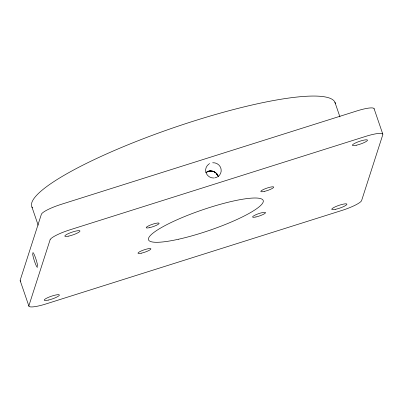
<?xml version="1.0" encoding="UTF-8"?>
<svg xmlns="http://www.w3.org/2000/svg" width="403" height="403" viewBox="0 0 403 403"><rect width="100%" height="100%" fill="white"/><g stroke="black" fill="none" stroke-linecap="round" stroke-linejoin="round"><path stroke-width="0.6" d="M205.747 172.68L208.835 171.169M206.366 172.227C210.578 169.26 217 171.733 218.275 176.635L216.613 173.622L217.877 175.557L216.613 173.622L217.519 174.872M209.338 163.794L209.676 163.608M217.152 177.134L214.587 177.945M207.731 171.517L208.094 171.386M209.983 170.988L210.759 170.958L208.462 171.27L210.759 170.958L213.061 171.33M208.462 171.27L210.759 170.958M213.429 171.456L211.535 171.008L213.792 171.602M215.776 172.816L214.144 171.764L216.346 173.34M214.829 172.136L215.157 172.348M374.08 108.649L382.8 134.128M334.923 102.256L339.951 116.935M31.938 207.021L38.169 225.217M20.2 280.7L28.92 306.179M374.125 108.996A19.551 3.496 -18.9 0 0 356.922 110.916L61.185 204.351A19.551 3.496 -18.9 0 0 41.373 214.305L20.19 280.161A19.551 3.496 -18.9 0 0 20.291 280.851M20.825 281.203A19.551 3.496 -18.9 0 1 20.603 281.103M37.403 267.426A7.818 1.018 72.5 0 1 34.618 261.618A7.818 1.018 72.5 0 1 32.603 253.411M32.834 252.51A7.818 1.018 72.5 0 1 35.615 258.142A7.818 1.018 72.5 0 1 37.691 266.534M212.633 162.757A7.818 7.627 17.8 0 1 217.816 176.746M213.812 178.01A7.818 7.627 17.8 0 1 209.016 163.996M32.416 207.862A160.313 28.663 -18.9 0 1 172.837 127.968A160.313 28.663 -18.9 0 1 335.326 103.631M50.098 239.785L28.915 305.635A19.551 3.496 -18.9 0 0 46.078 303.912L341.815 210.477A19.551 3.496 -18.9 0 0 361.627 200.523L382.81 134.667A19.551 3.496 -18.9 0 0 365.647 136.395L69.905 229.831A19.551 3.496 -18.9 0 0 50.098 239.785M335.724 209.268A8.015 1.436 -18.9 0 0 346.928 204.19A8.015 1.436 -18.9 0 0 335.351 206.769A8.015 1.436 -18.9 0 0 335.724 209.268M48.35 300.074A8.015 1.436 -18.9 0 0 59.382 295.001A8.015 1.436 -18.9 0 0 47.65 297.691A8.015 1.436 -18.9 0 0 48.35 300.074M356.484 145.201A8.015 1.436 -18.9 0 0 367.516 140.133A8.015 1.436 -18.9 0 0 355.789 142.818A8.015 1.436 -18.9 0 0 356.484 145.201M68.777 236.087A8.015 1.436 -18.9 0 0 79.985 231.01A8.015 1.436 -18.9 0 0 68.404 233.589A8.015 1.436 -18.9 0 0 68.777 236.087M255.976 216.96A6.841 1.224 -18.9 0 0 265.542 212.633A6.841 1.224 -18.9 0 0 255.658 214.829A6.841 1.224 -18.9 0 0 255.976 216.96M178.554 239.226A60.606 10.836 -18.9 0 0 263.285 200.87A60.606 10.836 -18.9 0 0 175.743 220.36A60.606 10.836 -18.9 0 0 178.554 239.226M141.372 253.17A6.841 1.224 -18.9 0 0 150.939 248.837A6.841 1.224 -18.9 0 0 141.055 251.039A6.841 1.224 -18.9 0 0 141.372 253.17M264.182 191.445A6.841 1.224 -18.9 0 0 273.748 187.113A6.841 1.224 -18.9 0 0 263.864 189.314A6.841 1.224 -18.9 0 0 264.182 191.445M149.584 227.65A6.841 1.224 -18.9 0 0 159.15 223.317A6.841 1.224 -18.9 0 0 149.266 225.519A6.841 1.224 -18.9 0 0 149.584 227.65"/></g></svg>
